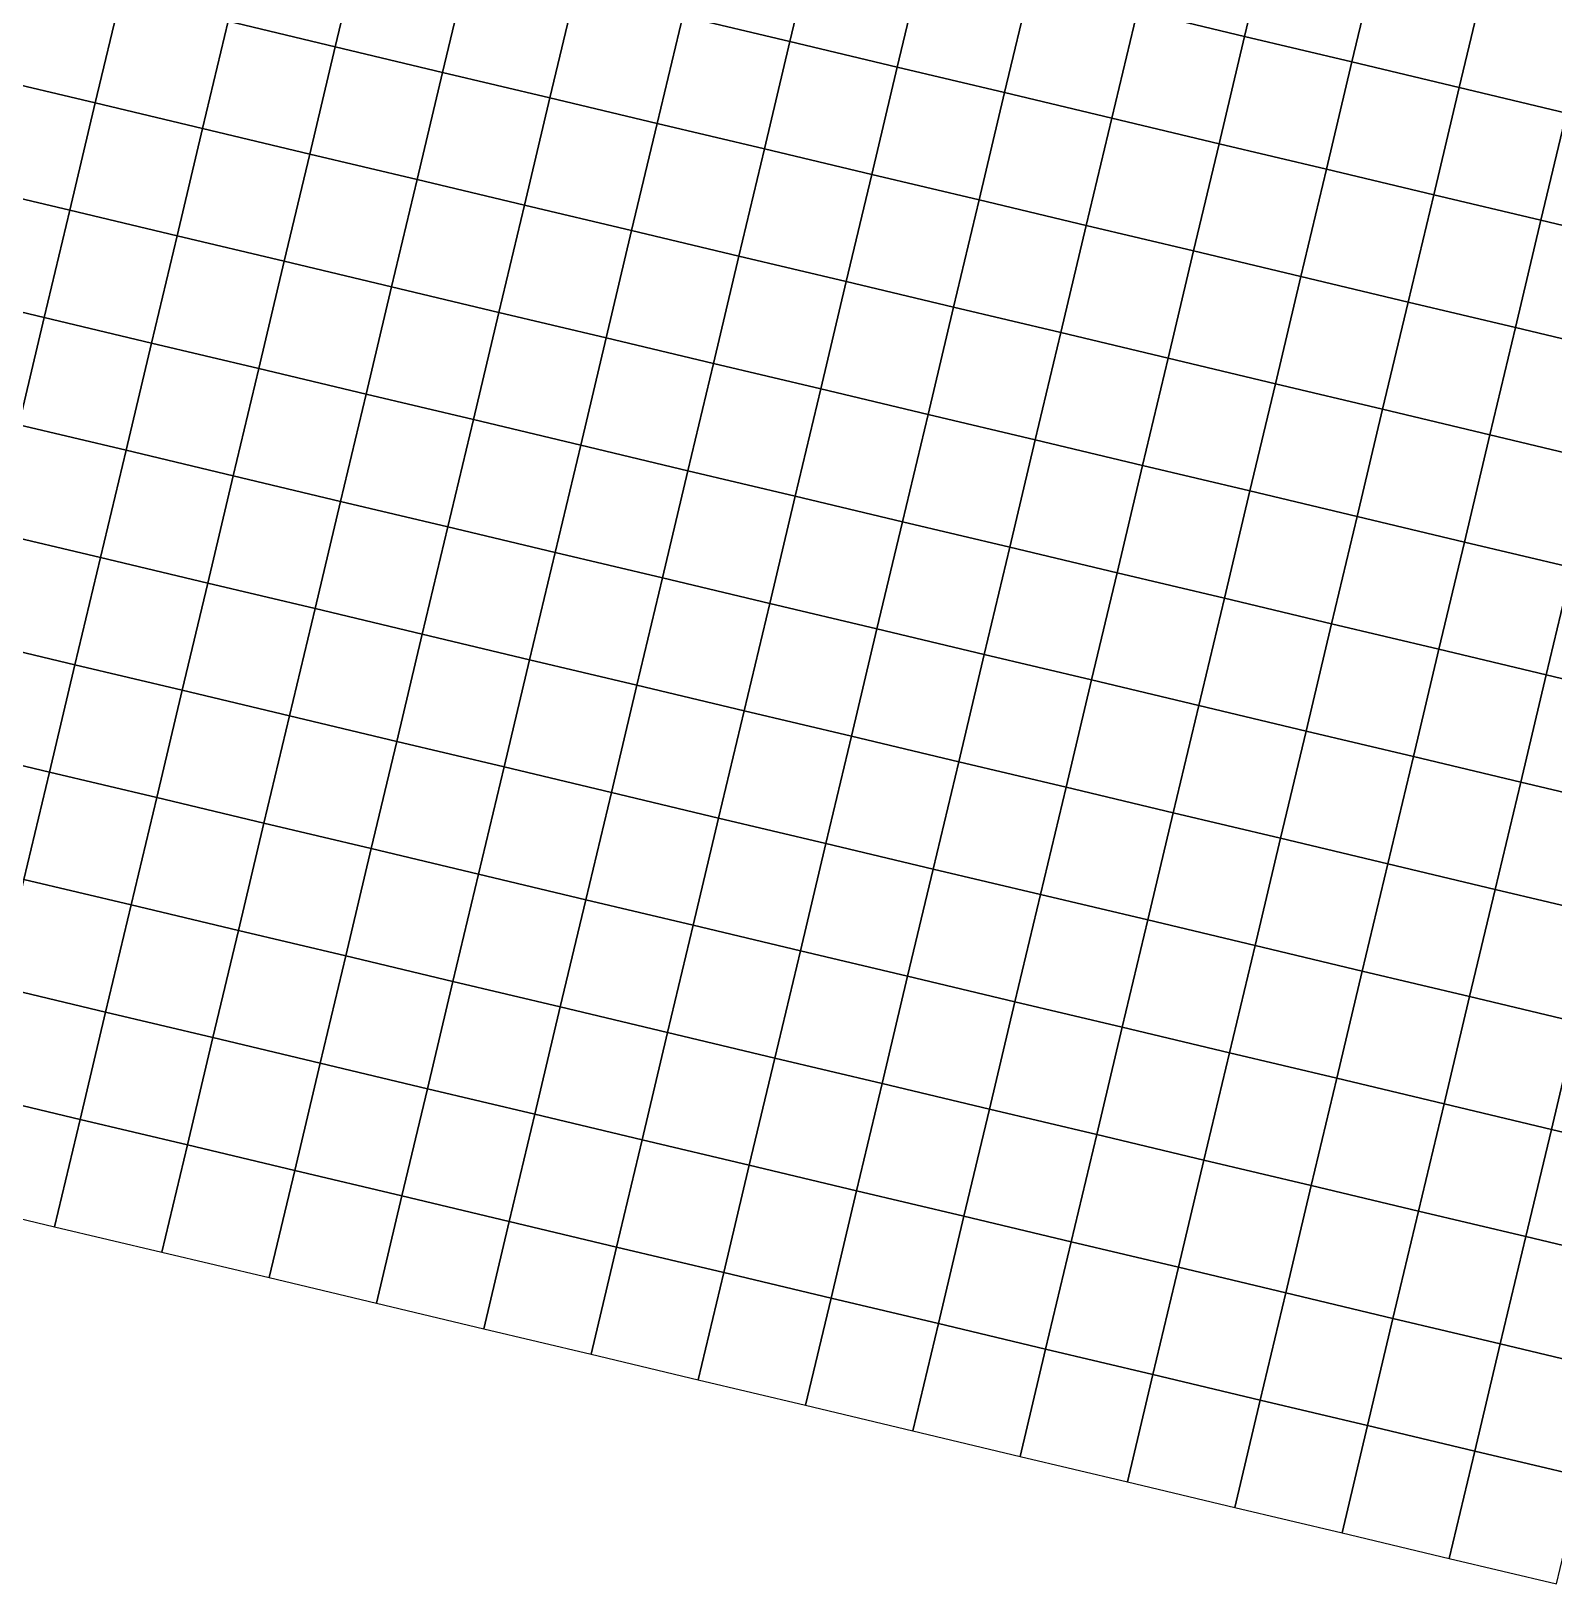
# Model space of a CAD drawing. Header units: metres. Extents: x 0.76 to 9.08, y -3.29 to 2.36.
# Drawn here: x 4.924 to 6.305, y -2.848 to -1.439 of the extents above; entities that cross this region are included whole.
import ezdxf

# ---------------------------------------------------------------- set-up
doc = ezdxf.new("R2010")
doc.units = ezdxf.units.M

msp = doc.modelspace()

# ---------------------------------------------------------------- linework, layer by layer
at = {"layer": 'C1_v2'}
for points in [[(5.9504, -1.3238, -0.8192), (5.9272, -1.4211, -0.8315), (6.0245, -1.4442, -0.8523), (6.0477, -1.3469, -0.8418)], [(5.1258, -1.3332, -0.8365), (5.1027, -1.4305, -0.8671), (5.1999, -1.4536, -0.84), (5.2231, -1.3563, -0.8152)], [(5.5381, -1.3285, -0.7727), (5.5149, -1.4258, -0.7892), (5.6122, -1.4489, -0.7939), (5.6354, -1.3516, -0.7779)], [(5.6354, -1.3516, -0.7779), (5.6122, -1.4489, -0.7939), (5.7095, -1.4721, -0.8078), (5.7327, -1.3748, -0.7929)], [(6.0477, -1.3469, -0.8418), (6.0245, -1.4442, -0.8523), (6.1218, -1.4674, -0.871), (6.1449, -1.3701, -0.8616)], [(5.2231, -1.3563, -0.8152), (5.1999, -1.4536, -0.84), (5.2972, -1.4768, -0.8175), (5.3204, -1.3795, -0.7996)], [(5.3204, -1.3795, -0.7996), (5.2972, -1.4768, -0.8175), (5.3945, -1.4999, -0.8051), (5.4177, -1.4026, -0.7901)], [(5.7327, -1.3748, -0.7929), (5.7095, -1.4721, -0.8078), (5.8068, -1.4952, -0.8263), (5.8299, -1.3979, -0.8119)], [(6.1449, -1.3701, -0.8616), (6.1218, -1.4674, -0.871), (6.2191, -1.4905, -0.8864), (6.2422, -1.3932, -0.8783)], [(4.9081, -1.3842, -0.9093), (4.8849, -1.4815, -0.938), (4.9822, -1.5046, -0.9192), (5.0054, -1.4073, -0.8937)], [(6.2422, -1.3932, -0.8783), (6.2191, -1.4905, -0.8864), (6.3164, -1.5137, -0.8968), (6.3395, -1.4164, -0.8913)], [(5.0054, -1.4073, -0.8937), (4.9822, -1.5046, -0.9192), (5.0795, -1.5278, -0.8896), (5.1027, -1.4305, -0.8671)], [(5.4177, -1.4026, -0.7901), (5.3945, -1.4999, -0.8051), (5.4918, -1.5231, -0.8045), (5.5149, -1.4258, -0.7892)], [(5.8299, -1.3979, -0.8119), (5.8068, -1.4952, -0.8263), (5.9041, -1.5184, -0.8453), (5.9272, -1.4211, -0.8315)], [(5.9272, -1.4211, -0.8315), (5.9041, -1.5184, -0.8453), (6.0014, -1.5415, -0.8661), (6.0245, -1.4442, -0.8523)], [(5.1027, -1.4305, -0.8671), (5.0795, -1.5278, -0.8896), (5.1768, -1.5509, -0.8591), (5.1999, -1.4536, -0.84)], [(5.5149, -1.4258, -0.7892), (5.4918, -1.5231, -0.8045), (5.5891, -1.5462, -0.8098), (5.6122, -1.4489, -0.7939)], [(5.6122, -1.4489, -0.7939), (5.5891, -1.5462, -0.8098), (5.6864, -1.5694, -0.8237), (5.7095, -1.4721, -0.8078)], [(6.0245, -1.4442, -0.8523), (6.0014, -1.5415, -0.8661), (6.0986, -1.5647, -0.883), (6.1218, -1.4674, -0.871)], [(5.1999, -1.4536, -0.84), (5.1768, -1.5509, -0.8591), (5.2741, -1.5741, -0.8353), (5.2972, -1.4768, -0.8175)], [(5.2972, -1.4768, -0.8175), (5.2741, -1.5741, -0.8353), (5.3714, -1.5972, -0.8222), (5.3945, -1.4999, -0.8051)], [(5.7095, -1.4721, -0.8078), (5.6864, -1.5694, -0.8237), (5.7836, -1.5925, -0.841), (5.8068, -1.4952, -0.8263)], [(6.1218, -1.4674, -0.871), (6.0986, -1.5647, -0.883), (6.1959, -1.5878, -0.8954), (6.2191, -1.4905, -0.8864)], [(4.8849, -1.4815, -0.938), (4.8618, -1.5788, -0.9521), (4.9591, -1.6019, -0.9336), (4.9822, -1.5046, -0.9192)], [(6.2191, -1.4905, -0.8864), (6.1959, -1.5878, -0.8954), (6.2932, -1.6109, -0.904), (6.3164, -1.5137, -0.8968)], [(4.9822, -1.5046, -0.9192), (4.9591, -1.6019, -0.9336), (5.0564, -1.625, -0.9046), (5.0795, -1.5278, -0.8896)], [(5.3945, -1.4999, -0.8051), (5.3714, -1.5972, -0.8222), (5.4686, -1.6203, -0.8184), (5.4918, -1.5231, -0.8045)], [(5.8068, -1.4952, -0.8263), (5.7836, -1.5925, -0.841), (5.8809, -1.6156, -0.8593), (5.9041, -1.5184, -0.8453)], [(5.9041, -1.5184, -0.8453), (5.8809, -1.6156, -0.8593), (5.9782, -1.6388, -0.8798), (6.0014, -1.5415, -0.8661)], [(6.3164, -1.5137, -0.8968), (6.2932, -1.6109, -0.904), (6.3905, -1.6341, -0.9116), (6.4136, -1.5368, -0.9057)], [(5.0795, -1.5278, -0.8896), (5.0564, -1.625, -0.9046), (5.1536, -1.6482, -0.8757), (5.1768, -1.5509, -0.8591)], [(5.4918, -1.5231, -0.8045), (5.4686, -1.6203, -0.8184), (5.5659, -1.6435, -0.8255), (5.5891, -1.5462, -0.8098)], [(5.5891, -1.5462, -0.8098), (5.5659, -1.6435, -0.8255), (5.6632, -1.6666, -0.8401), (5.6864, -1.5694, -0.8237)], [(6.0014, -1.5415, -0.8661), (5.9782, -1.6388, -0.8798), (6.0755, -1.6619, -0.8934), (6.0986, -1.5647, -0.883)], [(5.1768, -1.5509, -0.8591), (5.1536, -1.6482, -0.8757), (5.2509, -1.6713, -0.8531), (5.2741, -1.5741, -0.8353)], [(5.2741, -1.5741, -0.8353), (5.2509, -1.6713, -0.8531), (5.3482, -1.6945, -0.8393), (5.3714, -1.5972, -0.8222)], [(5.6864, -1.5694, -0.8237), (5.6632, -1.6666, -0.8401), (5.7605, -1.6898, -0.856), (5.7836, -1.5925, -0.841)], [(6.0986, -1.5647, -0.883), (6.0755, -1.6619, -0.8934), (6.1728, -1.6851, -0.9025), (6.1959, -1.5878, -0.8954)], [(4.8618, -1.5788, -0.9521), (4.8386, -1.676, -0.9511), (4.9359, -1.6992, -0.9365), (4.9591, -1.6019, -0.9336)], [(6.1959, -1.5878, -0.8954), (6.1728, -1.6851, -0.9025), (6.2701, -1.7082, -0.9091), (6.2932, -1.6109, -0.904)], [(4.9591, -1.6019, -0.9336), (4.9359, -1.6992, -0.9365), (5.0332, -1.7223, -0.9116), (5.0564, -1.625, -0.9046)], [(5.3714, -1.5972, -0.8222), (5.3482, -1.6945, -0.8393), (5.4455, -1.7176, -0.8349), (5.4686, -1.6203, -0.8184)], [(5.7836, -1.5925, -0.841), (5.7605, -1.6898, -0.856), (5.8578, -1.7129, -0.8738), (5.8809, -1.6156, -0.8593)], [(5.8809, -1.6156, -0.8593), (5.8578, -1.7129, -0.8738), (5.9551, -1.7361, -0.8894), (5.9782, -1.6388, -0.8798)], [(6.2932, -1.6109, -0.904), (6.2701, -1.7082, -0.9091), (6.3674, -1.7314, -0.9152), (6.3905, -1.6341, -0.9116)], [(5.0564, -1.625, -0.9046), (5.0332, -1.7223, -0.9116), (5.1305, -1.7455, -0.8892), (5.1536, -1.6482, -0.8757)], [(5.4686, -1.6203, -0.8184), (5.4455, -1.7176, -0.8349), (5.5428, -1.7408, -0.8434), (5.5659, -1.6435, -0.8255)], [(5.5659, -1.6435, -0.8255), (5.5428, -1.7408, -0.8434), (5.6401, -1.7639, -0.8544), (5.6632, -1.6666, -0.8401)], [(5.9782, -1.6388, -0.8798), (5.9551, -1.7361, -0.8894), (6.0524, -1.7592, -0.9004), (6.0755, -1.6619, -0.8934)], [(5.1536, -1.6482, -0.8757), (5.1305, -1.7455, -0.8892), (5.2278, -1.7686, -0.8696), (5.2509, -1.6713, -0.8531)], [(6.0755, -1.6619, -0.8934), (6.0524, -1.7592, -0.9004), (6.1496, -1.7824, -0.9068), (6.1728, -1.6851, -0.9025)], [(4.8386, -1.676, -0.9511), (4.8155, -1.7733, -0.9368), (4.9128, -1.7965, -0.9283), (4.9359, -1.6992, -0.9365)], [(5.2509, -1.6713, -0.8531), (5.2278, -1.7686, -0.8696), (5.3251, -1.7918, -0.8591), (5.3482, -1.6945, -0.8393)], [(5.6632, -1.6666, -0.8401), (5.6401, -1.7639, -0.8544), (5.7374, -1.7871, -0.8705), (5.7605, -1.6898, -0.856)], [(5.7605, -1.6898, -0.856), (5.7374, -1.7871, -0.8705), (5.8346, -1.8102, -0.8842), (5.8578, -1.7129, -0.8738)], [(6.1728, -1.6851, -0.9025), (6.1496, -1.7824, -0.9068), (6.2469, -1.8055, -0.9116), (6.2701, -1.7082, -0.9091)], [(4.9359, -1.6992, -0.9365), (4.9128, -1.7965, -0.9283), (5.0101, -1.8196, -0.9108), (5.0332, -1.7223, -0.9116)], [(5.3482, -1.6945, -0.8393), (5.3251, -1.7918, -0.8591), (5.4224, -1.8149, -0.8541), (5.4455, -1.7176, -0.8349)], [(5.4455, -1.7176, -0.8349), (5.4224, -1.8149, -0.8541), (5.5196, -1.8381, -0.8593), (5.5428, -1.7408, -0.8434)], [(5.8578, -1.7129, -0.8738), (5.8346, -1.8102, -0.8842), (5.9319, -1.8334, -0.8955), (5.9551, -1.7361, -0.8894)], [(6.2701, -1.7082, -0.9091), (6.2469, -1.8055, -0.9116), (6.3442, -1.8287, -0.9168), (6.3674, -1.7314, -0.9152)], [(5.0332, -1.7223, -0.9116), (5.0101, -1.8196, -0.9108), (5.1074, -1.8428, -0.8967), (5.1305, -1.7455, -0.8892)], [(5.1305, -1.7455, -0.8892), (5.1074, -1.8428, -0.8967), (5.2046, -1.8659, -0.8826), (5.2278, -1.7686, -0.8696)], [(5.5428, -1.7408, -0.8434), (5.5196, -1.8381, -0.8593), (5.6169, -1.8612, -0.8684), (5.6401, -1.7639, -0.8544)], [(5.9551, -1.7361, -0.8894), (5.9319, -1.8334, -0.8955), (6.0292, -1.8565, -0.9036), (6.0524, -1.7592, -0.9004)], [(6.0524, -1.7592, -0.9004), (6.0292, -1.8565, -0.9036), (6.1265, -1.8796, -0.9081), (6.1496, -1.7824, -0.9068)], [(5.2278, -1.7686, -0.8696), (5.2046, -1.8659, -0.8826), (5.3019, -1.8891, -0.8747), (5.3251, -1.7918, -0.8591)], [(5.6401, -1.7639, -0.8544), (5.6169, -1.8612, -0.8684), (5.7142, -1.8844, -0.8804), (5.7374, -1.7871, -0.8705)], [(5.7374, -1.7871, -0.8705), (5.7142, -1.8844, -0.8804), (5.8115, -1.9075, -0.8897), (5.8346, -1.8102, -0.8842)], [(6.1496, -1.7824, -0.9068), (6.1265, -1.8796, -0.9081), (6.2238, -1.9028, -0.9123), (6.2469, -1.8055, -0.9116)], [(4.9128, -1.7965, -0.9283), (4.8896, -1.8938, -0.9147), (4.9869, -1.9169, -0.9041), (5.0101, -1.8196, -0.9108)], [(5.3251, -1.7918, -0.8591), (5.3019, -1.8891, -0.8747), (5.3992, -1.9122, -0.8712), (5.4224, -1.8149, -0.8541)], [(5.4224, -1.8149, -0.8541), (5.3992, -1.9122, -0.8712), (5.4965, -1.9353, -0.871), (5.5196, -1.8381, -0.8593)], [(5.8346, -1.8102, -0.8842), (5.8115, -1.9075, -0.8897), (5.9088, -1.9306, -0.8977), (5.9319, -1.8334, -0.8955)], [(6.2469, -1.8055, -0.9116), (6.2238, -1.9028, -0.9123), (6.3211, -1.9259, -0.917), (6.3442, -1.8287, -0.9168)], [(5.0101, -1.8196, -0.9108), (4.9869, -1.9169, -0.9041), (5.0842, -1.94, -0.8971), (5.1074, -1.8428, -0.8967)], [(5.1074, -1.8428, -0.8967), (5.0842, -1.94, -0.8971), (5.1815, -1.9632, -0.8884), (5.2046, -1.8659, -0.8826)], [(5.5196, -1.8381, -0.8593), (5.4965, -1.9353, -0.871), (5.5938, -1.9585, -0.8775), (5.6169, -1.8612, -0.8684)], [(5.9319, -1.8334, -0.8955), (5.9088, -1.9306, -0.8977), (6.0061, -1.9538, -0.9035), (6.0292, -1.8565, -0.9036)], [(6.0292, -1.8565, -0.9036), (6.0061, -1.9538, -0.9035), (6.1033, -1.9769, -0.9069), (6.1265, -1.8796, -0.9081)], [(5.2046, -1.8659, -0.8826), (5.1815, -1.9632, -0.8884), (5.2788, -1.9863, -0.8842), (5.3019, -1.8891, -0.8747)], [(5.6169, -1.8612, -0.8684), (5.5938, -1.9585, -0.8775), (5.6911, -1.9816, -0.8845), (5.7142, -1.8844, -0.8804)], [(5.7142, -1.8844, -0.8804), (5.6911, -1.9816, -0.8845), (5.7883, -2.0048, -0.8909), (5.8115, -1.9075, -0.8897)], [(6.1265, -1.8796, -0.9081), (6.1033, -1.9769, -0.9069), (6.2006, -2.0001, -0.9114), (6.2238, -1.9028, -0.9123)], [(4.8896, -1.8938, -0.9147), (4.8665, -1.991, -0.8984), (4.9638, -2.0142, -0.8937), (4.9869, -1.9169, -0.9041)], [(5.3019, -1.8891, -0.8747), (5.2788, -1.9863, -0.8842), (5.3761, -2.0095, -0.8813), (5.3992, -1.9122, -0.8712)], [(5.3992, -1.9122, -0.8712), (5.3761, -2.0095, -0.8813), (5.4733, -2.0326, -0.8774), (5.4965, -1.9353, -0.871)], [(5.8115, -1.9075, -0.8897), (5.7883, -2.0048, -0.8909), (5.8856, -2.0279, -0.8966), (5.9088, -1.9306, -0.8977)], [(6.2238, -1.9028, -0.9123), (6.2006, -2.0001, -0.9114), (6.2979, -2.0232, -0.9174), (6.3211, -1.9259, -0.917)], [(4.9869, -1.9169, -0.9041), (4.9638, -2.0142, -0.8937), (5.0611, -2.0373, -0.8919), (5.0842, -1.94, -0.8971)], [(6.3211, -1.9259, -0.917), (6.2979, -2.0232, -0.9174), (6.3952, -2.0464, -0.9249), (6.4183, -1.9491, -0.9237)], [(5.0842, -1.94, -0.8971), (5.0611, -2.0373, -0.8919), (5.1583, -2.0605, -0.8887), (5.1815, -1.9632, -0.8884)], [(5.4965, -1.9353, -0.871), (5.4733, -2.0326, -0.8774), (5.5706, -2.0558, -0.8804), (5.5938, -1.9585, -0.8775)], [(5.9088, -1.9306, -0.8977), (5.8856, -2.0279, -0.8966), (5.9829, -2.0511, -0.9009), (6.0061, -1.9538, -0.9035)], [(6.0061, -1.9538, -0.9035), (5.9829, -2.0511, -0.9009), (6.0802, -2.0742, -0.906), (6.1033, -1.9769, -0.9069)], [(5.1815, -1.9632, -0.8884), (5.1583, -2.0605, -0.8887), (5.2556, -2.0836, -0.8873), (5.2788, -1.9863, -0.8842)], [(5.5938, -1.9585, -0.8775), (5.5706, -2.0558, -0.8804), (5.6679, -2.0789, -0.8849), (5.6911, -1.9816, -0.8845)], [(5.6911, -1.9816, -0.8845), (5.6679, -2.0789, -0.8849), (5.7652, -2.1021, -0.8889), (5.7883, -2.0048, -0.8909)], [(6.1033, -1.9769, -0.9069), (6.0802, -2.0742, -0.906), (6.1775, -2.0974, -0.9115), (6.2006, -2.0001, -0.9114)], [(4.8665, -1.991, -0.8984), (4.8434, -2.0883, -0.8821), (4.9406, -2.1115, -0.8824), (4.9638, -2.0142, -0.8937)], [(5.2788, -1.9863, -0.8842), (5.2556, -2.0836, -0.8873), (5.3529, -2.1068, -0.8854), (5.3761, -2.0095, -0.8813)], [(5.3761, -2.0095, -0.8813), (5.3529, -2.1068, -0.8854), (5.4502, -2.1299, -0.8798), (5.4733, -2.0326, -0.8774)], [(5.7883, -2.0048, -0.8909), (5.7652, -2.1021, -0.8889), (5.8625, -2.1252, -0.894), (5.8856, -2.0279, -0.8966)], [(6.2006, -2.0001, -0.9114), (6.1775, -2.0974, -0.9115), (6.2748, -2.1205, -0.9185), (6.2979, -2.0232, -0.9174)], [(4.9638, -2.0142, -0.8937), (4.9406, -2.1115, -0.8824), (5.0379, -2.1346, -0.8851), (5.0611, -2.0373, -0.8919)], [(5.8856, -2.0279, -0.8966), (5.8625, -2.1252, -0.894), (5.9598, -2.1484, -0.9001), (5.9829, -2.0511, -0.9009)], [(6.2979, -2.0232, -0.9174), (6.2748, -2.1205, -0.9185), (6.3721, -2.1437, -0.927), (6.3952, -2.0464, -0.9249)], [(5.0611, -2.0373, -0.8919), (5.0379, -2.1346, -0.8851), (5.1352, -2.1578, -0.8853), (5.1583, -2.0605, -0.8887)], [(5.4733, -2.0326, -0.8774), (5.4502, -2.1299, -0.8798), (5.5475, -2.1531, -0.8798), (5.5706, -2.0558, -0.8804)], [(5.5706, -2.0558, -0.8804), (5.5475, -2.1531, -0.8798), (5.6448, -2.1762, -0.8825), (5.6679, -2.0789, -0.8849)], [(5.9829, -2.0511, -0.9009), (5.9598, -2.1484, -0.9001), (6.0571, -2.1715, -0.9067), (6.0802, -2.0742, -0.906)], [(5.1583, -2.0605, -0.8887), (5.1352, -2.1578, -0.8853), (5.2325, -2.1809, -0.8869), (5.2556, -2.0836, -0.8873)], [(5.2556, -2.0836, -0.8873), (5.2325, -2.1809, -0.8869), (5.3298, -2.2041, -0.886), (5.3529, -2.1068, -0.8854)], [(5.6679, -2.0789, -0.8849), (5.6448, -2.1762, -0.8825), (5.7421, -2.1994, -0.8863), (5.7652, -2.1021, -0.8889)], [(6.0802, -2.0742, -0.906), (6.0571, -2.1715, -0.9067), (6.1543, -2.1946, -0.913), (6.1775, -2.0974, -0.9115)], [(4.8434, -2.0883, -0.8821), (4.8202, -2.1856, -0.8685), (4.9175, -2.2088, -0.8709), (4.9406, -2.1115, -0.8824)], [(6.1775, -2.0974, -0.9115), (6.1543, -2.1946, -0.913), (6.2516, -2.2178, -0.9213), (6.2748, -2.1205, -0.9185)], [(4.9406, -2.1115, -0.8824), (4.9175, -2.2088, -0.8709), (5.0148, -2.2319, -0.8751), (5.0379, -2.1346, -0.8851)], [(5.3529, -2.1068, -0.8854), (5.3298, -2.2041, -0.886), (5.4271, -2.2272, -0.8807), (5.4502, -2.1299, -0.8798)], [(5.7652, -2.1021, -0.8889), (5.7421, -2.1994, -0.8863), (5.8393, -2.2225, -0.8928), (5.8625, -2.1252, -0.894)], [(5.8625, -2.1252, -0.894), (5.8393, -2.2225, -0.8928), (5.9366, -2.2456, -0.902), (5.9598, -2.1484, -0.9001)], [(6.2748, -2.1205, -0.9185), (6.2516, -2.2178, -0.9213), (6.3489, -2.2409, -0.9322), (6.3721, -2.1437, -0.927)], [(5.0379, -2.1346, -0.8851), (5.0148, -2.2319, -0.8751), (5.1121, -2.255, -0.8784), (5.1352, -2.1578, -0.8853)], [(5.4502, -2.1299, -0.8798), (5.4271, -2.2272, -0.8807), (5.5243, -2.2503, -0.8779), (5.5475, -2.1531, -0.8798)], [(5.5475, -2.1531, -0.8798), (5.5243, -2.2503, -0.8779), (5.6216, -2.2735, -0.88), (5.6448, -2.1762, -0.8825)], [(5.9598, -2.1484, -0.9001), (5.9366, -2.2456, -0.902), (6.0339, -2.2688, -0.9085), (6.0571, -2.1715, -0.9067)], [(5.1352, -2.1578, -0.8853), (5.1121, -2.255, -0.8784), (5.2093, -2.2782, -0.8826), (5.2325, -2.1809, -0.8869)], [(5.2325, -2.1809, -0.8869), (5.2093, -2.2782, -0.8826), (5.3066, -2.3013, -0.8847), (5.3298, -2.2041, -0.886)], [(5.6448, -2.1762, -0.8825), (5.6216, -2.2735, -0.88), (5.7189, -2.2966, -0.8861), (5.7421, -2.1994, -0.8863)], [(6.0571, -2.1715, -0.9067), (6.0339, -2.2688, -0.9085), (6.1312, -2.2919, -0.9168), (6.1543, -2.1946, -0.913)], [(6.1543, -2.1946, -0.913), (6.1312, -2.2919, -0.9168), (6.2285, -2.3151, -0.9267), (6.2516, -2.2178, -0.9213)], [(4.9175, -2.2088, -0.8709), (4.8943, -2.306, -0.8605), (4.9916, -2.3292, -0.8655), (5.0148, -2.2319, -0.8751)], [(5.3298, -2.2041, -0.886), (5.3066, -2.3013, -0.8847), (5.4039, -2.3245, -0.8841), (5.4271, -2.2272, -0.8807)], [(5.7421, -2.1994, -0.8863), (5.7189, -2.2966, -0.8861), (5.8162, -2.3198, -0.8969), (5.8393, -2.2225, -0.8928)], [(5.8393, -2.2225, -0.8928), (5.8162, -2.3198, -0.8969), (5.9135, -2.3429, -0.905), (5.9366, -2.2456, -0.902)], [(6.2516, -2.2178, -0.9213), (6.2285, -2.3151, -0.9267), (6.3258, -2.3382, -0.9388), (6.3489, -2.2409, -0.9322)], [(5.0148, -2.2319, -0.8751), (4.9916, -2.3292, -0.8655), (5.0889, -2.3523, -0.8695), (5.1121, -2.255, -0.8784)], [(5.4271, -2.2272, -0.8807), (5.4039, -2.3245, -0.8841), (5.5012, -2.3476, -0.878), (5.5243, -2.2503, -0.8779)], [(5.5243, -2.2503, -0.8779), (5.5012, -2.3476, -0.878), (5.5985, -2.3708, -0.8821), (5.6216, -2.2735, -0.88)], [(5.9366, -2.2456, -0.902), (5.9135, -2.3429, -0.905), (6.0108, -2.3661, -0.9133), (6.0339, -2.2688, -0.9085)], [(5.1121, -2.255, -0.8784), (5.0889, -2.3523, -0.8695), (5.1862, -2.3755, -0.8745), (5.2093, -2.2782, -0.8826)], [(5.2093, -2.2782, -0.8826), (5.1862, -2.3755, -0.8745), (5.2835, -2.3986, -0.8789), (5.3066, -2.3013, -0.8847)], [(5.6216, -2.2735, -0.88), (5.5985, -2.3708, -0.8821), (5.6958, -2.3939, -0.8926), (5.7189, -2.2966, -0.8861)], [(6.0339, -2.2688, -0.9085), (6.0108, -2.3661, -0.9133), (6.108, -2.3892, -0.9229), (6.1312, -2.2919, -0.9168)], [(6.1312, -2.2919, -0.9168), (6.108, -2.3892, -0.9229), (6.2053, -2.4124, -0.9334), (6.2285, -2.3151, -0.9267)], [(4.8943, -2.306, -0.8605), (4.8712, -2.4033, -0.853), (4.9685, -2.4265, -0.8579), (4.9916, -2.3292, -0.8655)], [(5.3066, -2.3013, -0.8847), (5.2835, -2.3986, -0.8789), (5.3808, -2.4218, -0.8836), (5.4039, -2.3245, -0.8841)], [(5.7189, -2.2966, -0.8861), (5.6958, -2.3939, -0.8926), (5.793, -2.4171, -0.9034), (5.8162, -2.3198, -0.8969)], [(5.8162, -2.3198, -0.8969), (5.793, -2.4171, -0.9034), (5.8903, -2.4402, -0.9112), (5.9135, -2.3429, -0.905)], [(6.2285, -2.3151, -0.9267), (6.2053, -2.4124, -0.9334), (6.3026, -2.4355, -0.9456), (6.3258, -2.3382, -0.9388)], [(4.9916, -2.3292, -0.8655), (4.9685, -2.4265, -0.8579), (5.0658, -2.4496, -0.8635), (5.0889, -2.3523, -0.8695)], [(5.4039, -2.3245, -0.8841), (5.3808, -2.4218, -0.8836), (5.4781, -2.4449, -0.8887), (5.5012, -2.3476, -0.878)], [(5.5012, -2.3476, -0.878), (5.4781, -2.4449, -0.8887), (5.5753, -2.4681, -0.8916), (5.5985, -2.3708, -0.8821)], [(5.9135, -2.3429, -0.905), (5.8903, -2.4402, -0.9112), (5.9876, -2.4634, -0.9191), (6.0108, -2.3661, -0.9133)], [(6.3258, -2.3382, -0.9388), (6.3026, -2.4355, -0.9456), (6.3999, -2.4587, -0.9571), (6.423, -2.3614, -0.9505)], [(5.0889, -2.3523, -0.8695), (5.0658, -2.4496, -0.8635), (5.1631, -2.4728, -0.8687), (5.1862, -2.3755, -0.8745)], [(6.0108, -2.3661, -0.9133), (5.9876, -2.4634, -0.9191), (6.0849, -2.4865, -0.9295), (6.108, -2.3892, -0.9229)], [(5.1862, -2.3755, -0.8745), (5.1631, -2.4728, -0.8687), (5.2603, -2.4959, -0.8747), (5.2835, -2.3986, -0.8789)], [(5.5985, -2.3708, -0.8821), (5.5753, -2.4681, -0.8916), (5.6726, -2.4912, -0.9), (5.6958, -2.3939, -0.8926)], [(5.6958, -2.3939, -0.8926), (5.6726, -2.4912, -0.9), (5.7699, -2.5143, -0.9089), (5.793, -2.4171, -0.9034)], [(6.108, -2.3892, -0.9229), (6.0849, -2.4865, -0.9295), (6.1822, -2.5096, -0.9403), (6.2053, -2.4124, -0.9334)], [(4.8712, -2.4033, -0.853), (4.8481, -2.5006, -0.8471), (4.9453, -2.5238, -0.854), (4.9685, -2.4265, -0.8579)], [(5.2835, -2.3986, -0.8789), (5.2603, -2.4959, -0.8747), (5.3576, -2.5191, -0.8818), (5.3808, -2.4218, -0.8836)], [(5.3808, -2.4218, -0.8836), (5.3576, -2.5191, -0.8818), (5.4549, -2.5422, -0.8941), (5.4781, -2.4449, -0.8887)], [(5.793, -2.4171, -0.9034), (5.7699, -2.5143, -0.9089), (5.8672, -2.5375, -0.917), (5.8903, -2.4402, -0.9112)], [(6.2053, -2.4124, -0.9334), (6.1822, -2.5096, -0.9403), (6.2795, -2.5328, -0.9523), (6.3026, -2.4355, -0.9456)], [(4.9685, -2.4265, -0.8579), (4.9453, -2.5238, -0.854), (5.0426, -2.5469, -0.8592), (5.0658, -2.4496, -0.8635)], [(6.3026, -2.4355, -0.9456), (6.2795, -2.5328, -0.9523), (6.3768, -2.5559, -0.9637), (6.3999, -2.4587, -0.9571)], [(5.0658, -2.4496, -0.8635), (5.0426, -2.5469, -0.8592), (5.1399, -2.57, -0.8648), (5.1631, -2.4728, -0.8687)], [(5.4781, -2.4449, -0.8887), (5.4549, -2.5422, -0.8941), (5.5522, -2.5653, -0.9054), (5.5753, -2.4681, -0.8916)], [(5.8903, -2.4402, -0.9112), (5.8672, -2.5375, -0.917), (5.9645, -2.5606, -0.9254), (5.9876, -2.4634, -0.9191)], [(5.9876, -2.4634, -0.9191), (5.9645, -2.5606, -0.9254), (6.0618, -2.5838, -0.9358), (6.0849, -2.4865, -0.9295)], [(5.1631, -2.4728, -0.8687), (5.1399, -2.57, -0.8648), (5.2372, -2.5932, -0.8725), (5.2603, -2.4959, -0.8747)], [(5.5753, -2.4681, -0.8916), (5.5522, -2.5653, -0.9054), (5.6495, -2.5885, -0.9107), (5.6726, -2.4912, -0.9)], [(5.6726, -2.4912, -0.9), (5.6495, -2.5885, -0.9107), (5.7468, -2.6116, -0.9154), (5.7699, -2.5143, -0.9089)], [(6.0849, -2.4865, -0.9295), (6.0618, -2.5838, -0.9358), (6.159, -2.6069, -0.9471), (6.1822, -2.5096, -0.9403)], [(5.2603, -2.4959, -0.8747), (5.2372, -2.5932, -0.8725), (5.3345, -2.6163, -0.8807), (5.3576, -2.5191, -0.8818)], [(5.3576, -2.5191, -0.8818), (5.3345, -2.6163, -0.8807), (5.4318, -2.6395, -0.8959), (5.4549, -2.5422, -0.8941)], [(5.7699, -2.5143, -0.9089), (5.7468, -2.6116, -0.9154), (5.844, -2.6348, -0.9219), (5.8672, -2.5375, -0.917)], [(6.1822, -2.5096, -0.9403), (6.159, -2.6069, -0.9471), (6.2563, -2.6301, -0.9591), (6.2795, -2.5328, -0.9523)], [(6.2795, -2.5328, -0.9523), (6.2563, -2.6301, -0.9591), (6.3536, -2.6532, -0.9698), (6.3768, -2.5559, -0.9637)], [(5.4549, -2.5422, -0.8941), (5.4318, -2.6395, -0.8959), (5.529, -2.6626, -0.9085), (5.5522, -2.5653, -0.9054)], [(5.8672, -2.5375, -0.917), (5.844, -2.6348, -0.9219), (5.9413, -2.6579, -0.9304), (5.9645, -2.5606, -0.9254)], [(5.9645, -2.5606, -0.9254), (5.9413, -2.6579, -0.9304), (6.0386, -2.6811, -0.9408), (6.0618, -2.5838, -0.9358)], [(5.5522, -2.5653, -0.9054), (5.529, -2.6626, -0.9085), (5.6263, -2.6858, -0.9155), (5.6495, -2.5885, -0.9107)], [(5.6495, -2.5885, -0.9107), (5.6263, -2.6858, -0.9155), (5.7236, -2.7089, -0.9226), (5.7468, -2.6116, -0.9154)], [(6.0618, -2.5838, -0.9358), (6.0386, -2.6811, -0.9408), (6.1359, -2.7042, -0.9524), (6.159, -2.6069, -0.9471)], [(5.7468, -2.6116, -0.9154), (5.7236, -2.7089, -0.9226), (5.8209, -2.7321, -0.9293), (5.844, -2.6348, -0.9219)], [(6.159, -2.6069, -0.9471), (6.1359, -2.7042, -0.9524), (6.2332, -2.7274, -0.9636), (6.2563, -2.6301, -0.9591)], [(6.2563, -2.6301, -0.9591), (6.2332, -2.7274, -0.9636), (6.3305, -2.7505, -0.9746), (6.3536, -2.6532, -0.9698)], [(5.844, -2.6348, -0.9219), (5.8209, -2.7321, -0.9293), (5.9182, -2.7552, -0.9349), (5.9413, -2.6579, -0.9304)], [(5.9413, -2.6579, -0.9304), (5.9182, -2.7552, -0.9349), (6.0155, -2.7784, -0.9453), (6.0386, -2.6811, -0.9408)], [(6.0386, -2.6811, -0.9408), (6.0155, -2.7784, -0.9453), (6.1128, -2.8015, -0.9564), (6.1359, -2.7042, -0.9524)], [(6.1359, -2.7042, -0.9524), (6.1128, -2.8015, -0.9564), (6.21, -2.8246, -0.9671), (6.2332, -2.7274, -0.9636)], [(6.2332, -2.7274, -0.9636), (6.21, -2.8246, -0.9671), (6.3073, -2.8478, -0.978), (6.3305, -2.7505, -0.9746)]]:
    msp.add_3dface(points, dxfattribs=at)

doc.saveas('drawing.dxf')
